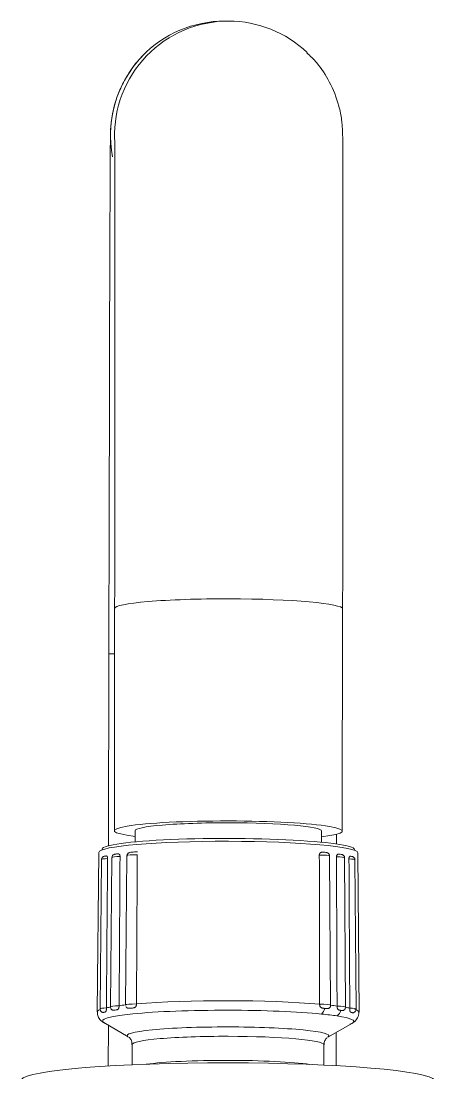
# Model space of a CAD drawing. Extents: x 16539 to 19738, y -91 to 2224.
# Drawn here: x 17493.7 to 17533.7, y 1272.2 to 1373.5 of the extents above; entities that cross this region are included whole.
import ezdxf

# ---------------------------------------------------------------- set-up
doc = ezdxf.new("R2010")
doc.units = 0
doc.header["$LTSCALE"] = 10
doc.header["$MEASUREMENT"] = 0
doc.layers.add('1', color=7, linetype='CONTINUOUS')

msp = doc.modelspace()

# ---------------------------------------------------------------- linework, layer by layer
at = {"layer": '1', "color": 7, "linetype": 'Continuous', "lineweight": 18}
for p, q in [((17513.78, 1373.53), (17513.39, 1373.53)), ((17502.77, 1316.9), (17502.74, 1295.5)), ((17524.74, 1295.47), (17524.77, 1316.87)), ((17502.22, 1312.55), (17502.19, 1294.05)), ((17504.74, 1295.5), (17504.74, 1294.42)), ((17522.74, 1294.4), (17522.74, 1295.47)), ((17524.19, 1294.22), (17524.19, 1295.17)), ((17501.24, 1293.41), (17501.09, 1278.03)), ((17501.51, 1292.73), (17501.36, 1278.34)), ((17502.51, 1292.93), (17502.37, 1278.53)), ((17503.96, 1293.1), (17503.82, 1278.71)), ((17523.61, 1278.68), (17523.51, 1293.07)), ((17525.06, 1278.5), (17524.96, 1292.9)), ((17526.07, 1278.3), (17525.96, 1292.7)), ((17526.35, 1277.99), (17526.23, 1293.38)), ((17503.82, 1278.71), (17503.82, 1278.7)), ((17523.61, 1278.67), (17523.61, 1278.68)), ((17501.72, 1277), (17504.08, 1275.63)), ((17502.16, 1276.74), (17502.15, 1272.81)), ((17523.35, 1275.6), (17525.71, 1276.96)), ((17524.15, 1272.84), (17524.16, 1276.06)), ((17504.46, 1274.9), (17504.46, 1272.94)), ((17522.96, 1272.91), (17522.96, 1274.87))]:
    msp.add_line(p, q, dxfattribs=at)
at = {"layer": '1', "color": 7, "linetype": 'Continuous', "lineweight": 13}
msp.add_line((17502.22, 1312.55), (17502.77, 1312.55), dxfattribs=at)
for centre, major_axis, ratio, start_param, end_param in [((17513.76, 1362.53), (0.02, 11), 0.999999, 0, 1.60663), ((17513.37, 1362.53), (0.02, 11), 0.999999, 0.808666, 1.764495), ((17513.77, 1316.89), (11, -0.02), 0.087156, 1.569205, 3.141573), ((17513.77, 1316.89), (11, -0.02), 0.087156, 6.283165, 7.85239), ((17502.51, 1292.73), (1, 0), 0.087156, 2.003639, 3.14081), ((17503.52, 1292.93), (1, 0), 0.087156, 1.794199, 3.140811), ((17504.97, 1293.1), (1, 0), 0.087156, 1.58476, 3.14082), ((17522.5, 1293.07), (1, 0), 0.087156, 0.000776, 1.55761), ((17523.95, 1292.9), (1, 0), 0.087156, 0.000784, 1.348171), ((17524.96, 1292.7), (1, 0), 0.087156, 0.000762, 1.138731), ((17513.72, 1278.01), (-12.63, 0.02), 0.087156, 5.822759, 5.906623), ((17503.5, 1278.53), (1.13, 0), 0.087156, 1.840159, 3.139694), ((17513.72, 1278.01), (12.63, -0.02), 0.087156, 2.471736, 2.555598), ((17504.95, 1278.7), (-1.13, 0), 0.087156, 4.77223, 6.282411), ((17513.72, 1278.01), (12.63, -0.02), 0.087156, 0.796219, 2.34615), ((17522.48, 1278.68), (-1.13, 0), 0.087156, 3.14237, 4.653313), ((17513.72, 1278.01), (-12.63, 0.02), 0.087156, 3.728364, 3.812236), ((17523.93, 1278.5), (1.13, 0), 0.087156, 0.001462, 1.302211), ((17513.72, 1278.01), (-12.63, 0.02), 0.087156, 3.518924, 3.602796), ((17513.72, 1278.01), (-12.63, 0.02), 0.087156, 6.075143, 6.284563), ((17513.72, 1277.14), (12.13, -0.02), 0.087156, 1.571185, 3.291354), ((17502.49, 1278.34), (-1.13, 0), 0.087156, 5.191121, 6.282339), ((17502.49, 1277.99), (-0.779, 0.001), 0.087156, 5.787872, 6.150957), ((17503.5, 1278.18), (0.779, -0.001), 0.087156, 2.43684, 2.799925), ((17504.94, 1278.35), (-0.779, 0.001), 0.087156, 5.368993, 5.732078), ((17513.72, 1277.14), (12.13, -0.02), 0.087156, 0.733383, 1.571185), ((17522.36, 1278.66), (0.098, 0.995), 0.740087, 3.801771, 4.488328), ((17513.72, 1277.14), (-12.13, 0.02), 0.087156, 3.665605, 3.874976), ((17523.79, 1278.49), (0.151, 0.989), 0.862524, 3.84491, 4.531467), ((17513.72, 1277.14), (-12.13, 0.02), 0.087156, 2.991758, 3.665605), ((17523.93, 1278.15), (0.779, -0.001), 0.087156, 0.342445, 0.70553), ((17524.94, 1278.31), (-1.13, 0), 0.087156, 3.142439, 4.234372), ((17524.94, 1277.95), (-0.779, 0.001), 0.087156, 3.274598, 3.637683), ((17513.72, 1278.01), (-12.63, 0.02), 0.087156, 3.141628, 3.393357), ((17513.71, 1275.74), (9.74, -0.01), 0.087156, 1.571185, 3.266516), ((17513.71, 1275.74), (9.74, -0.01), 0.087156, 6.169986, 7.85437), ((17513.71, 1274.88), (9.25, -0.01), 0.087156, 1.571185, 3.143503), ((17513.71, 1274.88), (9.25, -0.01), 0.087156, 0.001911, 1.571185), ((17513.71, 1272.56), (9.25, -0.01), 0.087156, 1.571185, 2.592841), ((17513.71, 1272.56), (9.25, -0.01), 0.087156, 0.548744, 1.571185)]:
    msp.add_ellipse(centre, major_axis=major_axis, ratio=ratio, start_param=start_param, end_param=end_param, dxfattribs=at)
at = {"layer": '1', "color": 7, "linetype": 'Continuous', "lineweight": 18}
for centre, major_axis, ratio, start_param, end_param in [((17513.37, 1362.53), (0.02, 11), 0.999999, 0, 0.808666), ((17513.76, 1362.53), (0.02, 11), 0.999999, 5.524638, 6.283185), ((17513.74, 1295.48), (11, -0.02), 0.087156, 1.569205, 3.754134), ((17513.74, 1295.48), (9, -0.01), 0.087156, 1.569205, 3.141571), ((17513.74, 1295.48), (11, -0.02), 0.087156, 5.670652, 7.85239), ((17513.74, 1295.48), (-9, 0.01), 0.087156, 3.141572, 4.710798), ((17513.74, 1293.69), (12.19, -0.02), 0.087156, 6.23315, 9.474808), ((17513.74, 1293.39), (12.49, -0.02), 0.087156, 0.000834, 3.140753), ((17513.72, 1277.65), (-12.57, 0.02), 0.087156, 5.958227, 5.980603), ((17513.72, 1277.65), (-12.57, 0.02), 0.087156, 5.748787, 5.771163), ((17513.72, 1277.65), (-12.57, 0.02), 0.087156, 5.539348, 5.561724), ((17522.48, 1278.33), (-0.779, 0.001), 0.087156, 3.693477, 4.056562), ((17513.72, 1277.65), (-12.57, 0.02), 0.087156, 3.874976, 3.886208), ((17513.72, 1277.65), (12.57, -0.02), 0.087156, 0.722239, 0.733383), ((17513.72, 1277.65), (-12.57, 0.02), 0.087156, 3.665605, 3.676768), ((17513.72, 1277.65), (12.57, -0.02), 0.087156, 0.512799, 0.524013), ((17513.72, 1277.65), (-12.57, 0.02), 0.087156, 3.444953, 3.467329), ((17513.71, 1275.74), (9.74, -0.01), 0.087156, 3.266516, 3.291355), ((17513.71, 1275.74), (9.74, -0.01), 0.087156, 6.133415, 6.169986), ((17513.71, 1271.38), (20, -0.03), 0.087156, 0.050556, 3.091029)]:
    msp.add_ellipse(centre, major_axis=major_axis, ratio=ratio, start_param=start_param, end_param=end_param, dxfattribs=at)
for points, knots in [([(17505.45, 1370.12), (17505.38, 1370.07), (17504.86, 1369.6), (17504.15, 1368.57), (17503.35, 1367.15), (17502.85, 1365.82), (17502.57, 1364.71), (17502.45, 1363.87), (17502.4, 1363.39), (17502.39, 1363.13), (17502.38, 1362.9), (17502.37, 1362.68), (17502.36, 1362.31), (17502.35, 1361.55), (17502.34, 1359.96), (17502.33, 1357.81), (17502.32, 1355.03), (17502.31, 1351.71), (17502.29, 1347.89), (17502.28, 1343.61), (17502.27, 1338.93), (17502.26, 1333.91), (17502.25, 1328.61), (17502.23, 1323.1), (17502.22, 1317.72), (17502.22, 1314.19), (17502.22, 1312.55)], [0, 0, 0, 0, 0.003108, 0.024411, 0.043536, 0.060254, 0.07411, 0.084167, 0.09041, 0.095206, 0.101731, 0.114443, 0.139919, 0.209309, 0.273426, 0.341142, 0.408233, 0.475133, 0.541956, 0.608743, 0.67551, 0.742266, 0.809015, 0.875759, 0.942501, 1, 1, 1, 1]), ([(17524.77, 1316.87), (17524.77, 1317.87), (17524.78, 1320.74), (17524.78, 1325.45), (17524.79, 1330.87), (17524.79, 1336.06), (17524.8, 1340.94), (17524.8, 1345.46), (17524.8, 1349.54), (17524.8, 1353.15), (17524.79, 1356.23), (17524.79, 1358.76), (17524.78, 1360.68), (17524.78, 1362.05), (17524.77, 1362.48), (17524.76, 1362.98), (17524.73, 1363.48), (17524.65, 1364.23), (17524.36, 1365.72), (17523.6, 1367.61), (17522.49, 1369.34), (17521.65, 1370.17), (17521.3, 1370.47)], [0, 0, 0, 0, 0.0367, 0.10654, 0.176409, 0.24628, 0.316156, 0.386038, 0.455931, 0.525841, 0.595782, 0.665779, 0.735903, 0.806374, 0.878397, 0.894828, 0.90081, 0.908453, 0.92552, 0.956402, 0.983186, 1, 1, 1, 1]), ([(17502.77, 1362.18), (17502.77, 1362.18), (17502.77, 1362.14), (17502.78, 1361.86), (17502.78, 1361.07), (17502.79, 1359.61), (17502.79, 1357.45), (17502.79, 1354.67), (17502.8, 1351.33), (17502.8, 1347.48), (17502.8, 1343.18), (17502.79, 1338.48), (17502.79, 1333.44), (17502.79, 1328.12), (17502.78, 1322.59), (17502.77, 1318.82), (17502.77, 1316.9)], [0, 0, 0, 0, 0.013105, 0.055014, 0.118878, 0.194677, 0.273982, 0.354176, 0.434649, 0.515232, 0.595867, 0.676529, 0.757208, 0.837895, 0.918589, 1, 1, 1, 1]), ([(17501.93, 1293.06), (17501.88, 1293.06), (17501.8, 1293.05), (17501.71, 1293.02), (17501.62, 1292.97), (17501.55, 1292.9), (17501.51, 1292.81), (17501.51, 1292.75), (17501.52, 1292.73)], [0, 0, 0, 0, 0.30971, 0.509003, 0.634145, 0.768974, 0.917453, 1, 1, 1, 1]), ([(17502.09, 1292.81), (17502.09, 1292.83), (17502.09, 1292.85), (17502.09, 1292.87), (17502.09, 1292.88), (17502.09, 1292.9), (17502.08, 1292.92), (17502.08, 1292.93), (17502.08, 1292.94), (17502.07, 1292.95), (17502.07, 1292.97), (17502.06, 1292.98), (17502.06, 1293), (17502.05, 1293), (17502.05, 1293.01), (17502.04, 1293.01), (17502.04, 1293.03), (17502.03, 1293.03), (17502.02, 1293.04), (17502.01, 1293.05), (17502, 1293.06), (17501.99, 1293.06), (17501.98, 1293.07), (17501.96, 1293.07), (17501.94, 1293.07), (17501.93, 1293.07), (17501.92, 1293.07)], [0, 0, 0, 0, 0.086404, 0.086404, 0.129606, 0.129606, 0.172808, 0.216011, 0.216011, 0.259213, 0.259213, 0.345617, 0.345617, 0.388819, 0.388819, 0.432021, 0.432021, 0.518425, 0.518425, 0.604829, 0.604829, 0.691234, 0.691234, 0.864042, 0.864042, 1, 1, 1, 1]), ([(17503.01, 1293.27), (17502.97, 1293.26), (17502.87, 1293.25), (17502.78, 1293.24), (17502.68, 1293.21), (17502.6, 1293.14), (17502.54, 1293.06), (17502.51, 1292.98), (17502.52, 1292.93), (17502.52, 1292.93)], [0, 0, 0, 0, 0.20305, 0.45871, 0.596898, 0.722621, 0.843434, 0.973942, 1, 1, 1, 1]), ([(17503.29, 1293.01), (17503.29, 1293.03), (17503.29, 1293.05), (17503.29, 1293.08), (17503.29, 1293.08), (17503.28, 1293.1), (17503.28, 1293.12), (17503.27, 1293.13), (17503.27, 1293.15), (17503.27, 1293.15), (17503.26, 1293.17), (17503.25, 1293.18), (17503.24, 1293.2), (17503.23, 1293.2), (17503.22, 1293.21), (17503.22, 1293.22), (17503.21, 1293.23), (17503.2, 1293.24), (17503.18, 1293.25), (17503.17, 1293.25), (17503.15, 1293.26), (17503.14, 1293.26), (17503.11, 1293.27), (17503.09, 1293.27), (17503.06, 1293.27), (17503.04, 1293.27), (17503.02, 1293.27), (17503.01, 1293.27), (17503.01, 1293.27)], [0, 0, 0, 0, 0.081513, 0.081513, 0.122269, 0.122269, 0.163026, 0.203782, 0.203782, 0.244539, 0.244539, 0.326052, 0.326052, 0.366808, 0.366808, 0.407565, 0.407565, 0.489078, 0.489078, 0.570591, 0.570591, 0.652104, 0.652104, 0.81513, 0.81513, 0.978156, 0.978156, 1, 1, 1, 1]), ([(17504.96, 1293.46), (17504.86, 1293.46), (17504.68, 1293.45), (17504.42, 1293.44), (17504.27, 1293.42), (17504.17, 1293.39), (17504.09, 1293.35), (17504.02, 1293.29), (17503.97, 1293.19), (17503.96, 1293.1), (17503.97, 1293.04), (17503.98, 1293.03)], [0, 0, 0, 0, 0.188121, 0.380241, 0.58812, 0.688787, 0.747308, 0.812487, 0.885258, 0.961734, 1, 1, 1, 1]), ([(17522.88, 1293.42), (17522.88, 1293.42), (17522.88, 1293.42), (17522.85, 1293.43), (17522.83, 1293.43), (17522.78, 1293.42), (17522.75, 1293.42), (17522.7, 1293.41), (17522.68, 1293.4), (17522.64, 1293.38), (17522.63, 1293.38), (17522.61, 1293.36), (17522.6, 1293.35), (17522.58, 1293.34), (17522.58, 1293.33), (17522.57, 1293.32), (17522.56, 1293.31), (17522.55, 1293.29), (17522.54, 1293.28), (17522.54, 1293.27), (17522.53, 1293.25), (17522.53, 1293.23), (17522.52, 1293.21), (17522.52, 1293.2), (17522.52, 1293.18), (17522.52, 1293.17), (17522.52, 1293.16)], [0, 0, 0, 0, 0.019487, 0.019487, 0.182906, 0.182906, 0.346325, 0.346325, 0.509744, 0.509744, 0.591453, 0.591453, 0.673162, 0.673162, 0.714017, 0.714017, 0.754872, 0.795727, 0.795727, 0.836581, 0.836581, 0.918291, 0.918291, 0.959145, 0.959145, 1, 1, 1, 1]), ([(17523.5, 1293.07), (17523.5, 1293.09), (17523.5, 1293.15), (17523.47, 1293.23), (17523.41, 1293.3), (17523.35, 1293.34), (17523.3, 1293.37), (17523.23, 1293.39), (17523.12, 1293.41), (17523, 1293.42), (17522.89, 1293.42), (17522.88, 1293.42)], [0, 0, 0, 0, 0.061106, 0.162561, 0.247424, 0.32399, 0.397394, 0.485092, 0.662782, 0.970372, 1, 1, 1, 1]), ([(17524.46, 1293.24), (17524.46, 1293.24), (17524.45, 1293.24), (17524.43, 1293.24), (17524.41, 1293.24), (17524.37, 1293.24), (17524.35, 1293.24), (17524.32, 1293.23), (17524.3, 1293.22), (17524.27, 1293.2), (17524.26, 1293.2), (17524.25, 1293.18), (17524.24, 1293.17), (17524.23, 1293.16), (17524.22, 1293.15), (17524.21, 1293.14), (17524.21, 1293.13), (17524.2, 1293.12), (17524.2, 1293.1), (17524.19, 1293.09), (17524.19, 1293.07), (17524.18, 1293.05), (17524.18, 1293.03), (17524.18, 1293.02), (17524.18, 1293), (17524.18, 1292.99), (17524.18, 1292.98)], [0, 0, 0, 0, 0.037226, 0.037226, 0.197689, 0.197689, 0.358151, 0.358151, 0.518613, 0.518613, 0.598844, 0.598844, 0.679075, 0.679075, 0.719191, 0.719191, 0.759307, 0.799422, 0.799422, 0.839538, 0.839538, 0.919769, 0.919769, 0.959884, 0.959884, 1, 1, 1, 1]), ([(17524.95, 1292.9), (17524.95, 1292.92), (17524.95, 1292.97), (17524.92, 1293.04), (17524.87, 1293.11), (17524.81, 1293.16), (17524.75, 1293.19), (17524.69, 1293.21), (17524.61, 1293.22), (17524.52, 1293.23), (17524.46, 1293.24)], [0, 0, 0, 0, 0.060313, 0.183786, 0.286204, 0.378141, 0.465535, 0.566643, 0.758655, 1, 1, 1, 1]), ([(17525.55, 1293.03), (17525.54, 1293.03), (17525.53, 1293.04), (17525.51, 1293.03), (17525.49, 1293.03), (17525.47, 1293.02), (17525.46, 1293.02), (17525.44, 1293), (17525.43, 1292.99), (17525.42, 1292.98), (17525.42, 1292.97), (17525.41, 1292.95), (17525.41, 1292.95), (17525.4, 1292.94), (17525.4, 1292.92), (17525.39, 1292.91), (17525.39, 1292.9), (17525.39, 1292.89), (17525.38, 1292.87), (17525.38, 1292.85), (17525.38, 1292.82), (17525.38, 1292.82), (17525.38, 1292.8), (17525.38, 1292.79), (17525.38, 1292.78)], [0, 0, 0, 0, 0.13055, 0.13055, 0.30444, 0.30444, 0.47833, 0.47833, 0.565275, 0.565275, 0.65222, 0.65222, 0.695693, 0.695693, 0.739165, 0.782638, 0.782638, 0.82611, 0.82611, 0.913055, 0.913055, 0.956528, 0.956528, 1, 1, 1, 1]), ([(17525.96, 1292.7), (17525.96, 1292.73), (17525.95, 1292.78), (17525.92, 1292.86), (17525.86, 1292.93), (17525.8, 1292.97), (17525.74, 1292.99), (17525.67, 1293.02), (17525.62, 1293.03), (17525.55, 1293.03), (17525.54, 1293.03)], [0, 0, 0, 0, 0.10088, 0.234647, 0.347807, 0.450589, 0.55053, 0.675948, 0.956592, 1, 1, 1, 1]), ([(17502.37, 1278.54), (17502.37, 1278.54), (17502.36, 1278.49), (17502.38, 1278.41), (17502.44, 1278.31), (17502.49, 1278.26), (17502.52, 1278.24), (17502.53, 1278.23)], [0, 0, 0, 0, 0.002493, 0.374159, 0.668337, 0.923212, 1, 1, 1, 1]), ([(17503.2, 1278.63), (17503.2, 1278.61), (17503.19, 1278.59), (17503.19, 1278.57), (17503.19, 1278.56), (17503.19, 1278.54), (17503.19, 1278.53), (17503.19, 1278.51), (17503.19, 1278.49), (17503.18, 1278.47), (17503.18, 1278.46), (17503.18, 1278.44), (17503.18, 1278.44), (17503.17, 1278.41), (17503.17, 1278.4), (17503.16, 1278.38), (17503.16, 1278.38), (17503.15, 1278.36), (17503.15, 1278.36), (17503.13, 1278.33), (17503.12, 1278.31), (17503.1, 1278.29), (17503.09, 1278.29), (17503.07, 1278.28), (17503.07, 1278.27), (17503.04, 1278.26), (17503.03, 1278.25), (17502.99, 1278.24), (17502.97, 1278.24), (17502.94, 1278.23), (17502.92, 1278.23), (17502.9, 1278.23)], [0, 0, 0, 0, 0.0625, 0.0625, 0.09375, 0.09375, 0.125, 0.125, 0.1875, 0.1875, 0.21875, 0.21875, 0.25, 0.25, 0.3125, 0.3125, 0.34375, 0.34375, 0.375, 0.375, 0.5, 0.5, 0.5625, 0.5625, 0.625, 0.625, 0.75, 0.75, 0.875, 0.875, 1, 1, 1, 1]), ([(17504.28, 1278.39), (17504.26, 1278.39), (17504.24, 1278.38), (17504.19, 1278.38), (17504.17, 1278.38), (17504.13, 1278.38), (17504.12, 1278.38), (17504.1, 1278.38), (17504.08, 1278.39), (17504.05, 1278.39), (17504.03, 1278.4), (17504, 1278.41), (17503.99, 1278.41), (17503.98, 1278.42), (17503.97, 1278.42), (17503.95, 1278.43), (17503.94, 1278.44), (17503.92, 1278.46), (17503.91, 1278.47), (17503.89, 1278.49), (17503.88, 1278.5), (17503.87, 1278.52), (17503.86, 1278.53), (17503.85, 1278.54)], [0, 0, 0, 0, 0.156801, 0.156801, 0.313602, 0.313602, 0.392003, 0.392003, 0.470403, 0.470403, 0.627205, 0.627205, 0.666405, 0.666405, 0.705605, 0.705605, 0.784006, 0.784006, 0.862406, 0.862406, 0.940807, 0.940807, 1, 1, 1, 1]), ([(17504.88, 1278.8), (17504.88, 1278.79), (17504.88, 1278.77), (17504.87, 1278.74), (17504.87, 1278.73), (17504.87, 1278.72), (17504.87, 1278.71), (17504.87, 1278.68), (17504.86, 1278.67), (17504.86, 1278.64), (17504.85, 1278.63), (17504.85, 1278.62), (17504.85, 1278.61), (17504.84, 1278.59), (17504.83, 1278.58), (17504.82, 1278.56), (17504.82, 1278.55), (17504.81, 1278.54), (17504.8, 1278.53), (17504.78, 1278.51), (17504.76, 1278.49), (17504.73, 1278.47), (17504.72, 1278.46), (17504.7, 1278.45), (17504.69, 1278.45), (17504.66, 1278.44), (17504.63, 1278.43), (17504.59, 1278.42), (17504.56, 1278.42), (17504.52, 1278.41), (17504.49, 1278.41), (17504.47, 1278.41)], [0, 0, 0, 0, 0.0625, 0.0625, 0.09375, 0.09375, 0.125, 0.125, 0.1875, 0.1875, 0.21875, 0.21875, 0.25, 0.25, 0.3125, 0.3125, 0.34375, 0.34375, 0.375, 0.375, 0.5, 0.5, 0.5625, 0.5625, 0.625, 0.625, 0.75, 0.75, 0.875, 0.875, 1, 1, 1, 1]), ([(17522.96, 1278.38), (17522.93, 1278.38), (17522.91, 1278.39), (17522.86, 1278.39), (17522.84, 1278.4), (17522.8, 1278.4), (17522.79, 1278.41), (17522.77, 1278.41), (17522.76, 1278.42), (17522.73, 1278.43), (17522.7, 1278.44), (17522.68, 1278.46), (17522.67, 1278.46), (17522.66, 1278.47), (17522.66, 1278.47), (17522.64, 1278.49), (17522.64, 1278.49), (17522.62, 1278.52), (17522.61, 1278.53), (17522.6, 1278.55), (17522.59, 1278.57), (17522.58, 1278.6), (17522.57, 1278.61), (17522.57, 1278.63), (17522.57, 1278.64), (17522.56, 1278.66), (17522.56, 1278.67), (17522.56, 1278.69), (17522.55, 1278.71), (17522.55, 1278.74), (17522.55, 1278.74), (17522.55, 1278.76), (17522.55, 1278.77), (17522.55, 1278.78)], [0, 0, 0, 0, 0.125, 0.125, 0.25, 0.25, 0.3125, 0.3125, 0.375, 0.375, 0.5, 0.5, 0.53125, 0.53125, 0.5625, 0.5625, 0.625, 0.625, 0.6875, 0.6875, 0.75, 0.75, 0.8125, 0.8125, 0.84375, 0.84375, 0.875, 0.875, 0.9375, 0.9375, 0.96875, 0.96875, 1, 1, 1, 1]), ([(17523.61, 1278.68), (17523.61, 1278.66), (17523.61, 1278.64), (17523.61, 1278.62), (17523.61, 1278.61), (17523.6, 1278.59), (17523.6, 1278.58), (17523.59, 1278.56), (17523.59, 1278.54), (17523.58, 1278.52), (17523.57, 1278.51), (17523.56, 1278.5), (17523.56, 1278.49), (17523.55, 1278.47), (17523.54, 1278.46), (17523.52, 1278.44), (17523.52, 1278.44), (17523.51, 1278.43), (17523.5, 1278.42), (17523.47, 1278.4), (17523.45, 1278.39), (17523.41, 1278.38), (17523.4, 1278.37), (17523.38, 1278.36), (17523.37, 1278.36), (17523.33, 1278.36), (17523.31, 1278.35), (17523.26, 1278.35), (17523.24, 1278.36), (17523.19, 1278.36), (17523.17, 1278.36), (17523.15, 1278.36)], [0, 0, 0, 0, 0.0625, 0.0625, 0.09375, 0.09375, 0.125, 0.125, 0.1875, 0.1875, 0.21875, 0.21875, 0.25, 0.25, 0.3125, 0.3125, 0.34375, 0.34375, 0.375, 0.375, 0.5, 0.5, 0.5625, 0.5625, 0.625, 0.625, 0.75, 0.75, 0.875, 0.875, 1, 1, 1, 1]), ([(17524.53, 1278.2), (17524.51, 1278.2), (17524.49, 1278.2), (17524.46, 1278.21), (17524.44, 1278.21), (17524.41, 1278.22), (17524.4, 1278.22), (17524.39, 1278.23), (17524.38, 1278.23), (17524.35, 1278.25), (17524.34, 1278.26), (17524.32, 1278.27), (17524.32, 1278.28), (17524.31, 1278.29), (17524.31, 1278.29), (17524.3, 1278.3), (17524.29, 1278.31), (17524.28, 1278.33), (17524.27, 1278.35), (17524.26, 1278.37), (17524.26, 1278.39), (17524.25, 1278.41), (17524.25, 1278.43), (17524.24, 1278.45), (17524.24, 1278.46), (17524.24, 1278.48), (17524.24, 1278.49), (17524.24, 1278.51), (17524.24, 1278.53), (17524.23, 1278.55), (17524.23, 1278.56), (17524.23, 1278.58), (17524.23, 1278.59), (17524.23, 1278.6)], [0, 0, 0, 0, 0.125, 0.125, 0.25, 0.25, 0.3125, 0.3125, 0.375, 0.375, 0.5, 0.5, 0.53125, 0.53125, 0.5625, 0.5625, 0.625, 0.625, 0.6875, 0.6875, 0.75, 0.75, 0.8125, 0.8125, 0.84375, 0.84375, 0.875, 0.875, 0.9375, 0.9375, 0.96875, 0.96875, 1, 1, 1, 1]), ([(17524.9, 1278.2), (17524.92, 1278.21), (17524.97, 1278.25), (17525.03, 1278.34), (17525.07, 1278.44), (17525.06, 1278.49), (17525.06, 1278.5)], [0, 0, 0, 0, 0.221632, 0.54429, 0.893705, 1, 1, 1, 1]), ([(17501.11, 1278), (17501.11, 1277.85), (17501.15, 1277.55), (17501.42, 1277.19), (17501.68, 1277.02), (17501.82, 1276.94), (17501.88, 1276.91)], [0, 0, 0, 0, 0.216928, 0.481494, 0.780012, 1, 1, 1, 1]), ([(17501.37, 1278.34), (17501.37, 1278.31), (17501.37, 1278.25), (17501.41, 1278.15), (17501.47, 1278.07), (17501.54, 1278.02), (17501.59, 1278), (17501.61, 1277.99), (17501.62, 1277.99)], [0, 0, 0, 0, 0.157371, 0.397841, 0.59864, 0.779098, 0.950434, 1, 1, 1, 1]), ([(17501.72, 1278), (17501.71, 1277.99), (17501.7, 1277.99), (17501.68, 1277.99), (17501.67, 1277.98), (17501.65, 1277.98), (17501.65, 1277.98), (17501.64, 1277.99), (17501.63, 1277.99), (17501.62, 1277.99), (17501.62, 1277.99), (17501.62, 1277.99)], [0, 0, 0, 0, 0.313186, 0.313186, 0.626371, 0.626371, 0.782964, 0.782964, 0.939557, 0.939557, 1, 1, 1, 1]), ([(17501.97, 1278.43), (17501.97, 1278.41), (17501.97, 1278.39), (17501.97, 1278.37), (17501.97, 1278.36), (17501.97, 1278.34), (17501.97, 1278.33), (17501.97, 1278.31), (17501.97, 1278.29), (17501.97, 1278.26), (17501.97, 1278.26), (17501.97, 1278.24), (17501.97, 1278.23), (17501.96, 1278.21), (17501.96, 1278.2), (17501.96, 1278.18), (17501.96, 1278.17), (17501.95, 1278.16), (17501.95, 1278.16), (17501.95, 1278.13), (17501.94, 1278.11), (17501.93, 1278.09), (17501.92, 1278.08), (17501.91, 1278.07), (17501.91, 1278.07), (17501.89, 1278.05), (17501.88, 1278.05), (17501.86, 1278.04), (17501.85, 1278.03), (17501.83, 1278.02), (17501.82, 1278.02), (17501.81, 1278.02)], [0, 0, 0, 0, 0.0625, 0.0625, 0.09375, 0.09375, 0.125, 0.125, 0.1875, 0.1875, 0.21875, 0.21875, 0.25, 0.25, 0.3125, 0.3125, 0.34375, 0.34375, 0.375, 0.375, 0.5, 0.5, 0.5625, 0.5625, 0.625, 0.625, 0.75, 0.75, 0.875, 0.875, 1, 1, 1, 1]), ([(17502.76, 1278.2), (17502.74, 1278.2), (17502.73, 1278.2), (17502.69, 1278.2), (17502.68, 1278.19), (17502.65, 1278.19), (17502.64, 1278.19), (17502.62, 1278.2), (17502.62, 1278.2), (17502.59, 1278.2), (17502.57, 1278.21), (17502.55, 1278.22), (17502.54, 1278.22), (17502.53, 1278.23), (17502.53, 1278.23), (17502.53, 1278.23)], [0, 0, 0, 0, 0.226571, 0.226571, 0.453142, 0.453142, 0.566428, 0.566428, 0.679713, 0.679713, 0.906284, 0.906284, 0.962927, 0.962927, 1, 1, 1, 1]), ([(17524.9, 1278.2), (17524.89, 1278.2), (17524.88, 1278.19), (17524.87, 1278.18), (17524.86, 1278.18), (17524.84, 1278.17), (17524.83, 1278.17), (17524.8, 1278.16), (17524.79, 1278.16), (17524.75, 1278.16), (17524.74, 1278.17), (17524.7, 1278.17), (17524.68, 1278.17), (17524.67, 1278.17)], [0, 0, 0, 0, 0.099885, 0.099885, 0.212399, 0.212399, 0.324914, 0.324914, 0.549942, 0.549942, 0.774971, 0.774971, 1, 1, 1, 1]), ([(17525.45, 1276.85), (17525.52, 1276.87), (17525.72, 1276.95), (17526.02, 1277.15), (17526.33, 1277.61), (17526.32, 1277.89), (17526.31, 1277.98)], [0, 0, 0, 0, 0.211144, 0.602802, 0.877067, 1, 1, 1, 1]), ([(17525.62, 1277.99), (17525.61, 1277.99), (17525.6, 1277.99), (17525.58, 1278), (17525.57, 1278), (17525.55, 1278.01), (17525.54, 1278.01), (17525.53, 1278.02), (17525.53, 1278.03), (17525.51, 1278.04), (17525.51, 1278.05), (17525.5, 1278.07), (17525.49, 1278.07), (17525.49, 1278.08), (17525.49, 1278.08), (17525.48, 1278.1), (17525.48, 1278.11), (17525.47, 1278.13), (17525.47, 1278.14), (17525.47, 1278.17), (17525.47, 1278.18), (17525.46, 1278.21), (17525.46, 1278.23), (17525.46, 1278.26), (17525.46, 1278.27), (17525.46, 1278.31), (17525.46, 1278.32), (17525.46, 1278.35), (17525.46, 1278.36), (17525.46, 1278.38), (17525.46, 1278.39), (17525.46, 1278.4)], [0, 0, 0, 0, 0.125, 0.125, 0.25, 0.25, 0.3125, 0.3125, 0.375, 0.375, 0.5, 0.5, 0.53125, 0.53125, 0.5625, 0.5625, 0.625, 0.625, 0.6875, 0.6875, 0.75, 0.75, 0.8125, 0.8125, 0.875, 0.875, 0.9375, 0.9375, 0.96875, 0.96875, 1, 1, 1, 1]), ([(17525.81, 1277.96), (17525.81, 1277.96), (17525.81, 1277.96), (17525.79, 1277.95), (17525.78, 1277.95), (17525.76, 1277.95), (17525.75, 1277.95), (17525.73, 1277.96), (17525.72, 1277.96), (17525.71, 1277.96)], [0, 0, 0, 0, 0.067201, 0.067201, 0.378134, 0.378134, 0.689067, 0.689067, 1, 1, 1, 1]), ([(17525.81, 1277.96), (17525.83, 1277.96), (17525.87, 1277.98), (17525.95, 1278.03), (17526.03, 1278.12), (17526.07, 1278.22), (17526.06, 1278.28), (17526.06, 1278.31)], [0, 0, 0, 0, 0.152373, 0.384324, 0.619922, 0.878491, 1, 1, 1, 1]), ([(17504.13, 1275.58), (17504.17, 1275.58), (17504.24, 1275.51), (17504.45, 1275.22), (17504.44, 1274.99), (17504.43, 1274.91)], [0, 0, 0, 0, 0.347948, 0.776211, 1, 1, 1, 1]), ([(17522.99, 1274.86), (17522.98, 1274.94), (17522.97, 1275.16), (17523.16, 1275.44), (17523.24, 1275.53), (17523.28, 1275.55)], [0, 0, 0, 0, 0.230831, 0.665955, 1, 1, 1, 1])]:
    msp.add_open_spline(points, degree=3, knots=knots, dxfattribs=at)
for points in [[(17501.97, 1278.43), (17502.01, 1283.22), (17502.05, 1288.02), (17502.09, 1292.81)], [(17503.2, 1278.63), (17503.23, 1283.42), (17503.26, 1288.22), (17503.29, 1293.01)], [(17504.88, 1278.8), (17504.9, 1283.6), (17504.93, 1288.39), (17504.95, 1293.19)], [(17522.52, 1293.16), (17522.53, 1288.37), (17522.54, 1283.57), (17522.55, 1278.78)], [(17524.18, 1292.98), (17524.19, 1288.19), (17524.21, 1283.39), (17524.23, 1278.6)], [(17525.38, 1292.78), (17525.4, 1287.99), (17525.43, 1283.19), (17525.46, 1278.4)]]:
    msp.add_open_spline(points, degree=3, dxfattribs=at)

doc.saveas('drawing.dxf')
